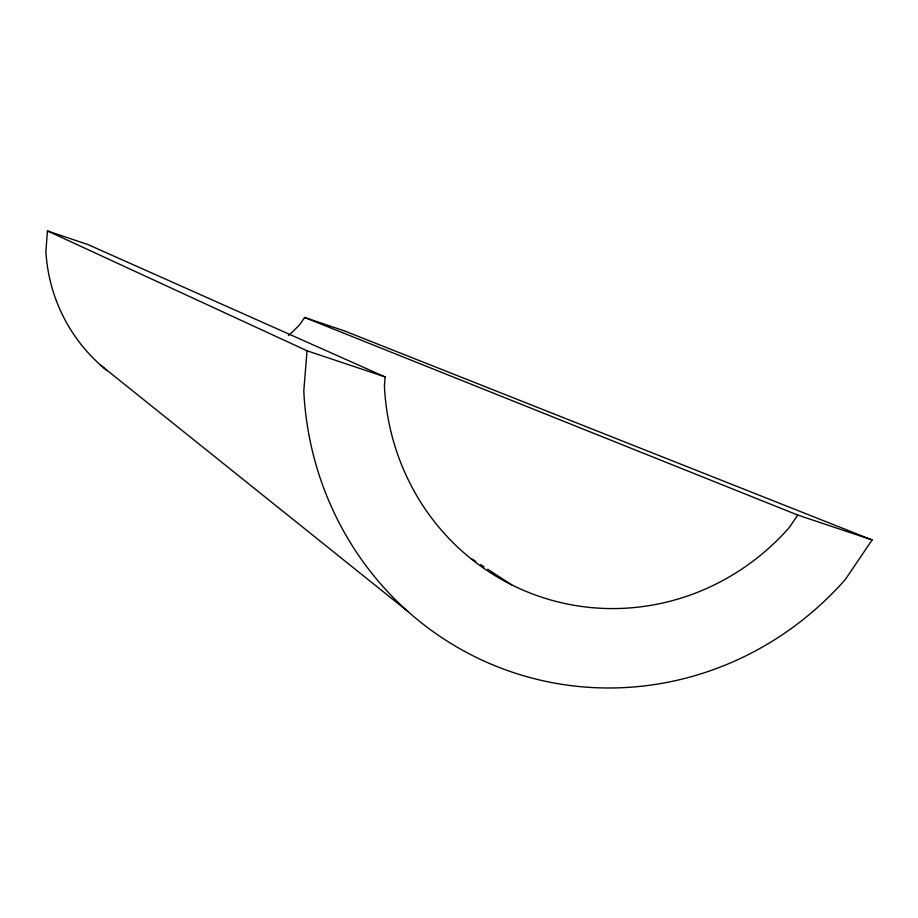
<?xml version="1.0" encoding="UTF-8"?>
<svg xmlns="http://www.w3.org/2000/svg" width="918" height="918" viewBox="0 0 918 918"><rect width="100%" height="100%" fill="white"/><g stroke="black" fill="none" stroke-linecap="round" stroke-linejoin="round"><path stroke-width="1.38" d="M47.438 230.923L307.06 350.791L303.789 390.839A320.944 310.766 -69.4 0 0 509.501 671.23A320.944 310.766 -69.4 0 0 845.421 579.338L872.1 539.945L797.742 515.055L789.319 527.483A240 232.369 -69.4 0 1 537.902 595.92A240 232.369 -69.4 0 1 384.424 385.801L385.17 376.942L87.91 244.544L47.438 230.923L45.9 251.394A164.724 163.232 -78.2 0 0 107.119 370.654M872.1 539.945L344.227 330.824L304.627 317.49L300.266 323.905A123.184 122.071 -78.2 0 1 288.378 335.575M307.06 350.791L385.17 376.942M304.627 317.49L797.742 515.055M472.104 559.051L475.696 561.391M480.493 564.513L484.084 566.854M487.676 569.194L511.636 584.823M100.613 365.146L407.684 611.285"/></g></svg>
